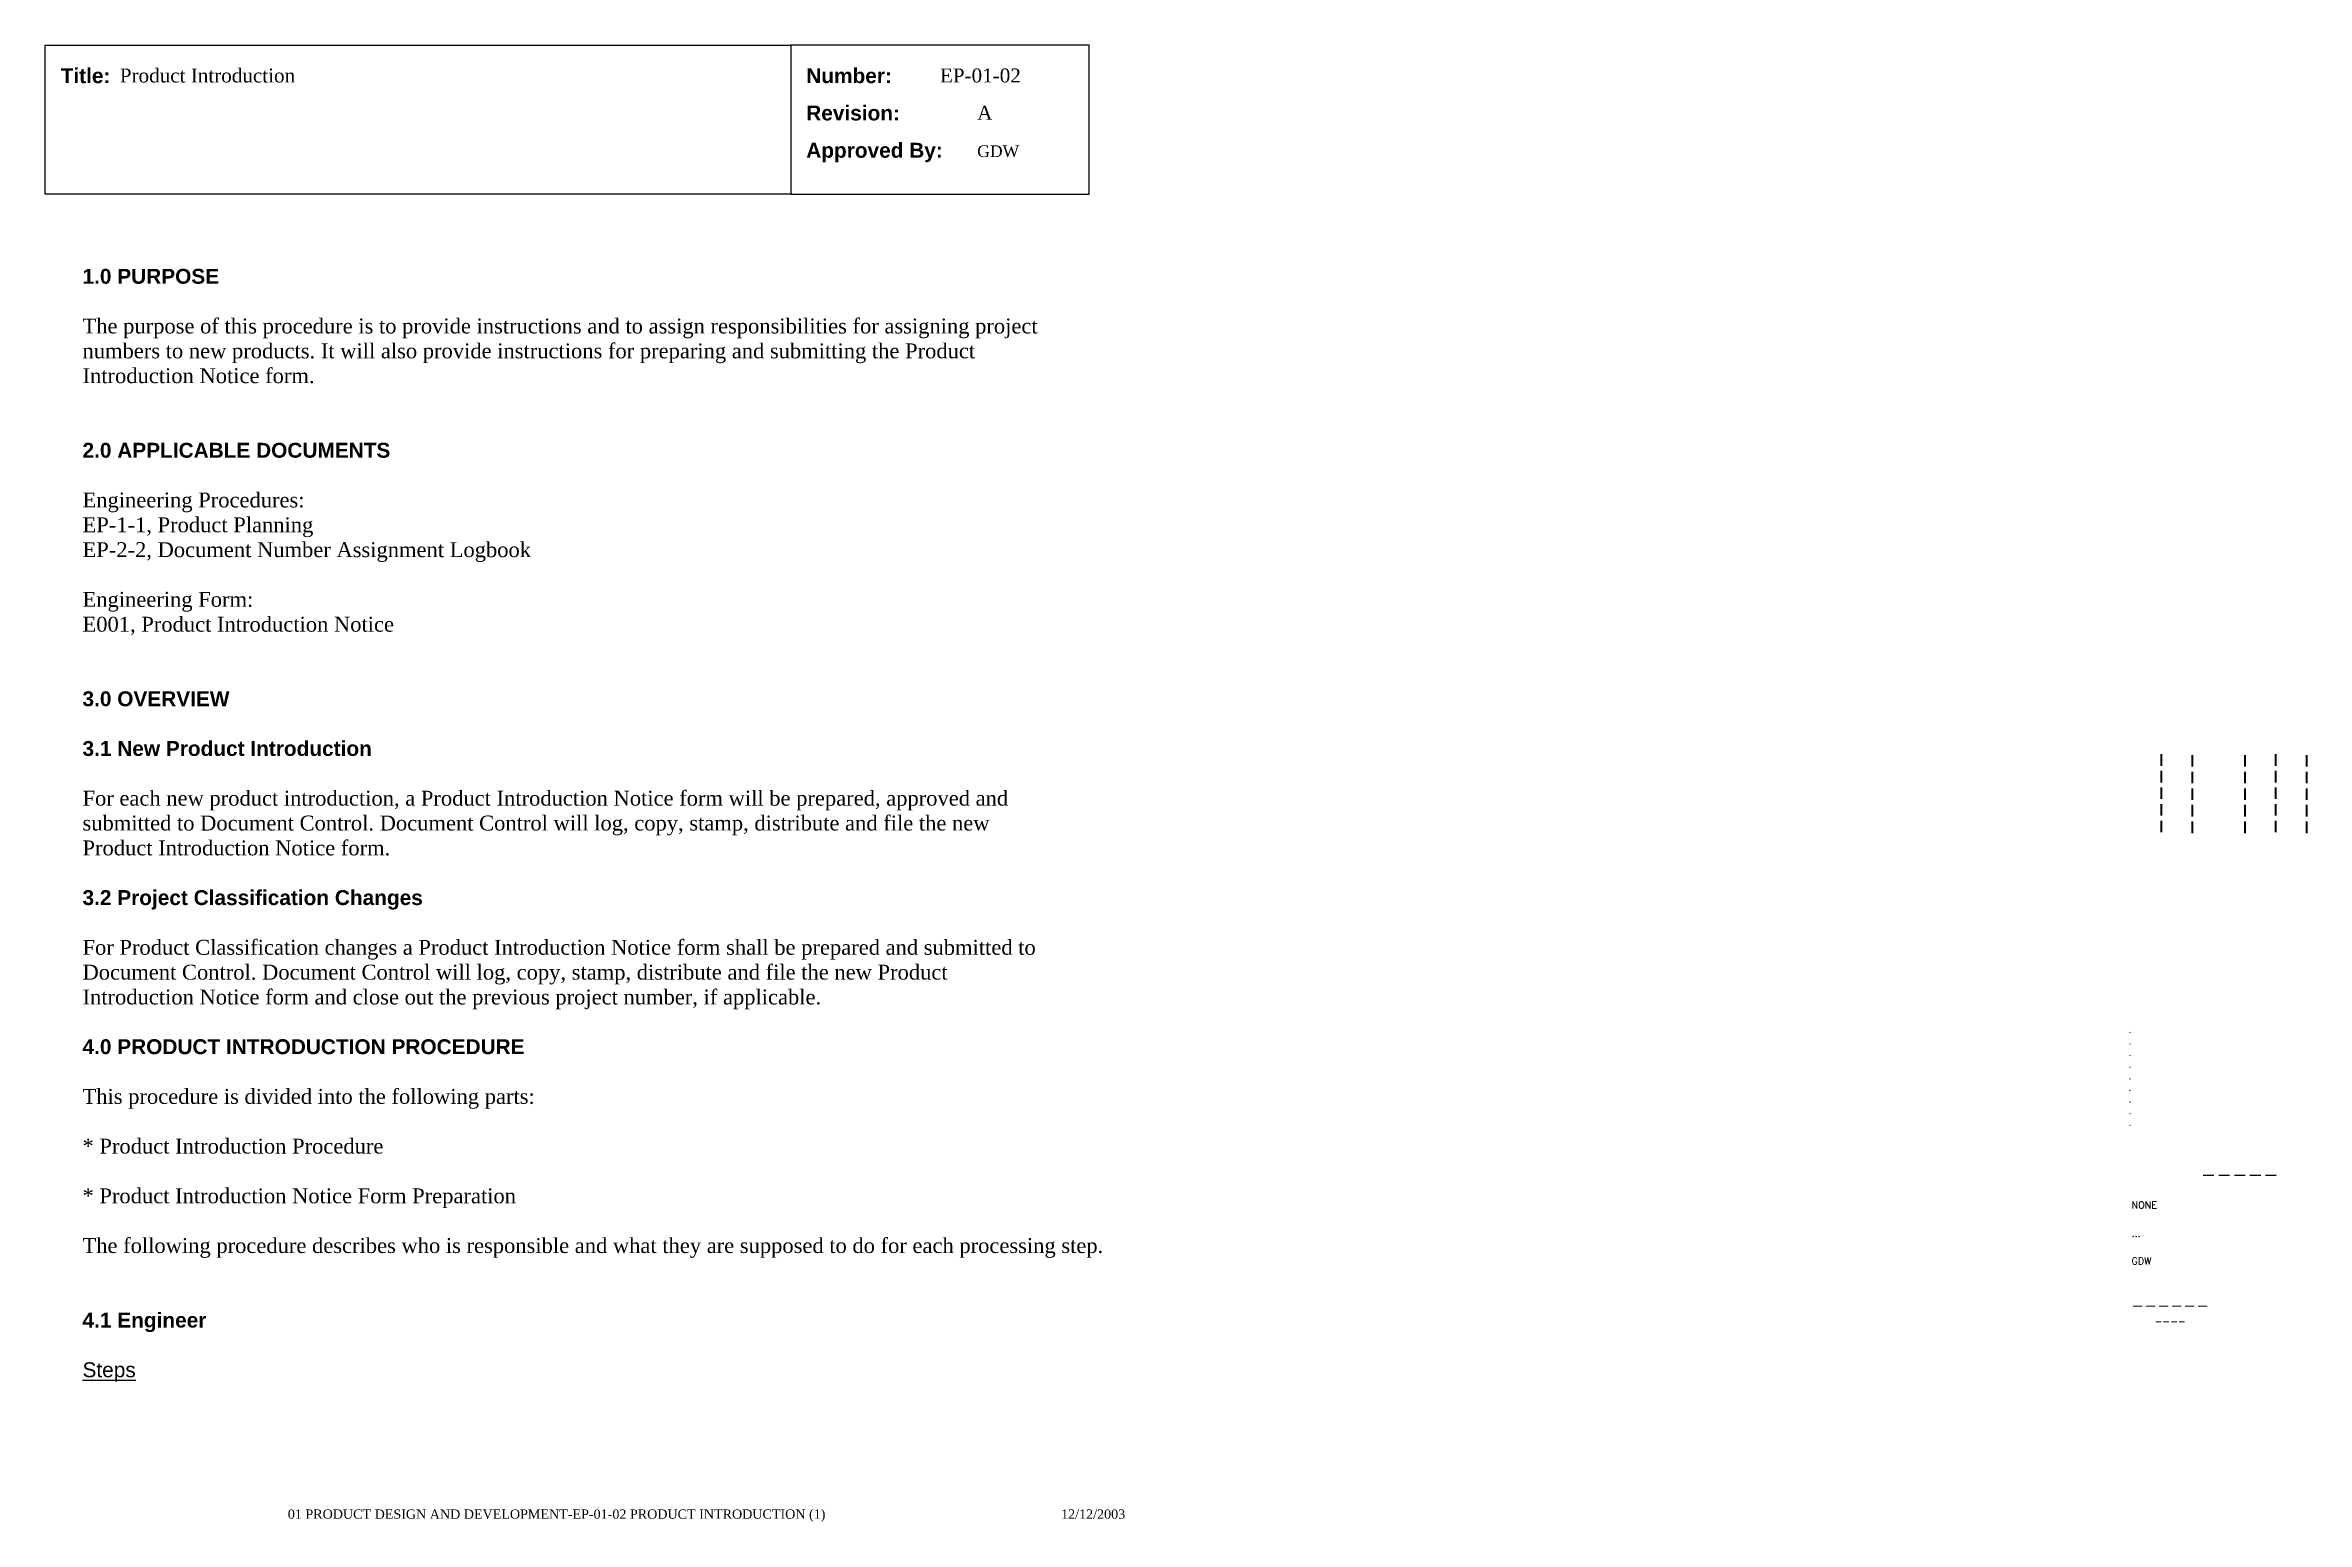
# Paper-space layout 'EP-01-02 Product Introduction (1)' of a CAD drawing. Header units: inches. Extents: x 1 to 31.3, y 0.2 to 20.
import ezdxf
from ezdxf.enums import TextEntityAlignment as Align

# ---------------------------------------------------------------- set-up
doc = ezdxf.new("R2010")
doc.units = ezdxf.units.IN
doc.header["$MEASUREMENT"] = 0
doc.layers.add('TitleBlock_Attributes', color=40, linetype='Continuous', plot=False)
doc.layers.add('TitleBlock_Atts_Print', color=1, linetype='Continuous')
doc.styles.get("Standard").update_dxf_attribs({"font": 'simplex.shx'})
doc.styles.add('style1', font='TIMES.TTF')
doc.styles.add('styleAtt', font='TIMES.TTF')
doc.styles.add('TBBIGTEXT', font='complex.shx')

# ---------------------------------------------------------------- blocks, each defined once
blk = doc.blocks.new('Test1')
at = {"layer": 'TitleBlock_Attributes', "style": 'TBBIGTEXT', "width": 0.8}
for tag, p, height in [('SideLine1', (29.492, 9.408), 0.25), ('SideLine2', (29.906, 9.396), 0.25), ('SideLine3', (30.612, 9.396), 0.25), ('SideLine4', (31.026, 9.408), 0.25), ('SideLine5', (31.44, 9.396), 0.25), ('File-Layout', (28.803, 3.641), 0.125)]:
    blk.add_attdef(tag, p, '', height=height, rotation=90, dxfattribs=at)
at = {"layer": 'TitleBlock_Attributes'}
for tag, p, height in [('REV1', (28.947, 6.754), 0.0625), ('REV2', (28.947, 6.598), 0.0625), ('REV3', (28.947, 6.442), 0.0625), ('REV4', (28.947, 6.286), 0.0625), ('REV5', (28.947, 6.13), 0.0625), ('REV6', (28.947, 5.974), 0.0625), ('REV7', (28.947, 5.818), 0.0625), ('REV8', (28.947, 5.662), 0.0625), ('REV9', (28.947, 5.506), 0.0625), ('SCALE', (28.983, 4.394), 0.0938), ('INCHARGE', (28.983, 4.016), 0.0938), ('DRW', (28.983, 3.641), 0.0938)]:
    blk.add_attdef(tag, p, '', height=height, dxfattribs=at)
at = {"layer": 'TitleBlock_Attributes', "style": 'TBBIGTEXT'}
for tag, height, p in [('PROJNUM', 0.188, (30.434, 4.761)), ('DWG_NUM', 0.156, (31.168, 4.127)), ('CUSTOMER', 0.156, (29.501, 3.017)), ('LOCATION', 0.0938, (29.501, 2.835)), ('DESC_1', 0.188, (29.501, 2.412)), ('DESC_2', 0.188, (29.501, 2.1)), ('DESC_3', 0.188, (29.501, 1.787))]:
    blk.add_attdef(tag, text='', height=height, dxfattribs=at).set_placement(p, align=Align.CENTER)
at = {"layer": 'TitleBlock_Attributes'}
blk.add_attdef('DRW_DATE', text='', height=0.0938, dxfattribs=at).set_placement((31.149, 3.648), align=Align.CENTER)

psp = doc.layouts.new('EP-01-02 Product Introduction (1)')

# ---------------------------------------------------------------- linework, layer by layer
for points in [[(1, 20), (11, 20), (11, 18), (1, 18)], [(11, 18), (15, 18), (15, 20), (11, 20)]]:
    psp.add_lwpolyline(points, close=True)

# ---------------------------------------------------------------- block references
ref = psp.add_blockref('Test1', (0, 0))
ref.add_attrib('CUSTOMER', '------', dxfattribs={"layer": 'TitleBlock_Attributes', "height": 0.1562, "style": 'TBBIGTEXT'}).set_placement((29.501, 3.017), align=Align.CENTER)
ref.add_attrib('LOCATION', '----', dxfattribs={"layer": 'TitleBlock_Attributes', "height": 0.0938, "style": 'TBBIGTEXT'}).set_placement((29.501, 2.835), align=Align.CENTER)
ref.add_attrib('DESC_1', 'Product Introduction', (2, 19.5), dxfattribs={"layer": 'TitleBlock_Atts_Print', "height": 0.1875, "style": 'styleAtt'})
ref.add_attrib('DESC_2', 'EP-01-02', (13, 19.5), dxfattribs={"layer": 'TitleBlock_Atts_Print', "height": 0.1875, "style": 'styleAtt'})
ref.add_attrib('DESC_3', 'A', (13.5, 19), dxfattribs={"layer": 'TitleBlock_Atts_Print', "height": 0.188, "style": 'styleAtt'})
ref.add_attrib('PROJNUM', '-----', dxfattribs={"layer": 'TitleBlock_Attributes', "height": 0.1875, "style": 'TBBIGTEXT'}).set_placement((30.434, 4.761), align=Align.CENTER)
ref.add_attrib('DWG_NUM', 'GDW', (13.5, 18.5), dxfattribs={"layer": 'TitleBlock_Atts_Print', "height": 0.1562, "style": 'styleAtt'})
ref.add_attrib('DRW_DATE', '12/12/2003', dxfattribs={"layer": 'TitleBlock_Atts_Print', "height": 0.125, "style": 'styleAtt'}).set_placement((15.055, 0.232), align=Align.CENTER)
ref.add_attrib('DRW', 'GDW', (28.983, 3.641), dxfattribs={"layer": 'TitleBlock_Attributes', "height": 0.0938})
ref.add_attrib('INCHARGE', '...', (28.983, 4.016), dxfattribs={"layer": 'TitleBlock_Attributes', "height": 0.0938})
ref.add_attrib('SCALE', 'NONE', (28.983, 4.394), dxfattribs={"layer": 'TitleBlock_Attributes', "height": 0.0938})
ref.add_attrib('REV1', '.', (28.947, 6.754), dxfattribs={"layer": 'TitleBlock_Attributes', "height": 0.0625})
ref.add_attrib('REV2', '.', (28.947, 6.598), dxfattribs={"layer": 'TitleBlock_Attributes', "height": 0.0625})
ref.add_attrib('REV3', '.', (28.947, 6.442), dxfattribs={"layer": 'TitleBlock_Attributes', "height": 0.0625})
ref.add_attrib('REV4', '.', (28.947, 6.286), dxfattribs={"layer": 'TitleBlock_Attributes', "height": 0.0625})
ref.add_attrib('REV5', '.', (28.947, 6.13), dxfattribs={"layer": 'TitleBlock_Attributes', "height": 0.0625})
ref.add_attrib('REV6', '.', (28.947, 5.974), dxfattribs={"layer": 'TitleBlock_Attributes', "height": 0.0625})
ref.add_attrib('REV7', '.', (28.947, 5.818), dxfattribs={"layer": 'TitleBlock_Attributes', "height": 0.0625})
ref.add_attrib('REV8', '.', (28.947, 5.662), dxfattribs={"layer": 'TitleBlock_Attributes', "height": 0.0625})
ref.add_attrib('REV9', '.', (28.947, 5.506), dxfattribs={"layer": 'TitleBlock_Attributes', "height": 0.0625})
ref.add_attrib('SideLine1', '-----', (29.492, 9.408), dxfattribs={"layer": 'TitleBlock_Attributes', "height": 0.25, "rotation": 90, "style": 'TBBIGTEXT', "width": 0.8})
ref.add_attrib('SideLine2', '-----', (29.906, 9.396), dxfattribs={"layer": 'TitleBlock_Attributes', "height": 0.25, "rotation": 90, "style": 'TBBIGTEXT', "width": 0.8})
ref.add_attrib('SideLine3', '-----', (30.612, 9.396), dxfattribs={"layer": 'TitleBlock_Attributes', "height": 0.25, "rotation": 90, "style": 'TBBIGTEXT', "width": 0.8})
ref.add_attrib('SideLine4', '-----', (31.026, 9.408), dxfattribs={"layer": 'TitleBlock_Attributes', "height": 0.25, "rotation": 90, "style": 'TBBIGTEXT', "width": 0.8})
ref.add_attrib('SideLine5', '-----', (31.44, 9.396), dxfattribs={"layer": 'TitleBlock_Attributes', "height": 0.25, "rotation": 90, "style": 'TBBIGTEXT', "width": 0.8})
ref.add_attrib('File-Layout', '01 PRODUCT DESIGN AND DEVELOPMENT-EP-01-02 PRODUCT INTRODUCTION (1)', dxfattribs={"layer": 'TitleBlock_Atts_Print', "height": 0.125, "style": 'styleAtt'}).set_placement((7.859, 0.232), align=Align.CENTER)

# ---------------------------------------------------------------- texts
at = {"color": 5, "char_height": 0.2, "width": 2, "attachment_point": 1, "line_spacing_factor": 1.5, "style": 'style1'}
for s, insert in [('{\\fArial|b1|i0|c0|p34;Title:}', (1.207, 19.691)), ('{\\fArial|b1|i0|c0|p34;Number:\\PRevision:\\PApproved By:}', (11.207, 19.691))]:
    psp.add_mtext(s, dxfattribs=dict(at, insert=insert))
at = {"color": 5, "insert": (1.5, 17), "char_height": 0.2, "width": 13, "attachment_point": 1, "style": 'style1'}
psp.add_mtext('{\\fArial|b1|i0|c0|p34;1.0 PURPOSE\\P\\P}The purpose of this procedure is to provide instructions and to assign responsibilities for assigning project numbers to new products. It will also provide instructions for preparing and submitting the Product Introduction Notice form.\\P\\P\\P{\\fArial|b1|i0|c0|p34;2.0 APPLICABLE DOCUMENTS\\P\\P}Engineering Procedures:\\PEP-1-1, Product Planning\\PEP-2-2, Document Number Assignment Logbook\\P\\PEngineering Form:\\PE001, Product Introduction Notice\\P\\P\\P{\\fArial|b1|i0|c0|p34;3.0 OVERVIEW\\P\\P3.1 New Product Introduction\\P\\P}For each new product introduction, a Product Introduction Notice form will be prepared, approved and submitted to Document Control. Document Control will log, copy, stamp, distribute and file the new Product Introduction Notice form.\\P\\P{\\fArial|b1|i0|c0|p34;3.2 Project Classification Changes\\P\\P}For Product Classification changes a Product Introduction Notice form shall be prepared and submitted to Document Control. Document Control will log, copy, stamp, distribute and file the new Product Introduction Notice form and close out the previous project number, if applicable.\\P\\P{\\fArial|b1|i0|c0|p34;4.0 PRODUCT INTRODUCTION PROCEDURE\\P\\P}This procedure is divided into the following parts:\\P\\P* Product Introduction Procedure\\P\\P* Product Introduction Notice Form Preparation\\P\\PThe following procedure describes who is responsible and what they are supposed to do for each processing step.\\P\\P\\P{\\fArial|b1|i0|c0|p34;4.1 Engineer\\P\\P\\fArial|b0|i0|c0|p34;\\LSteps}', dxfattribs=at)

doc.saveas('drawing.dxf')
